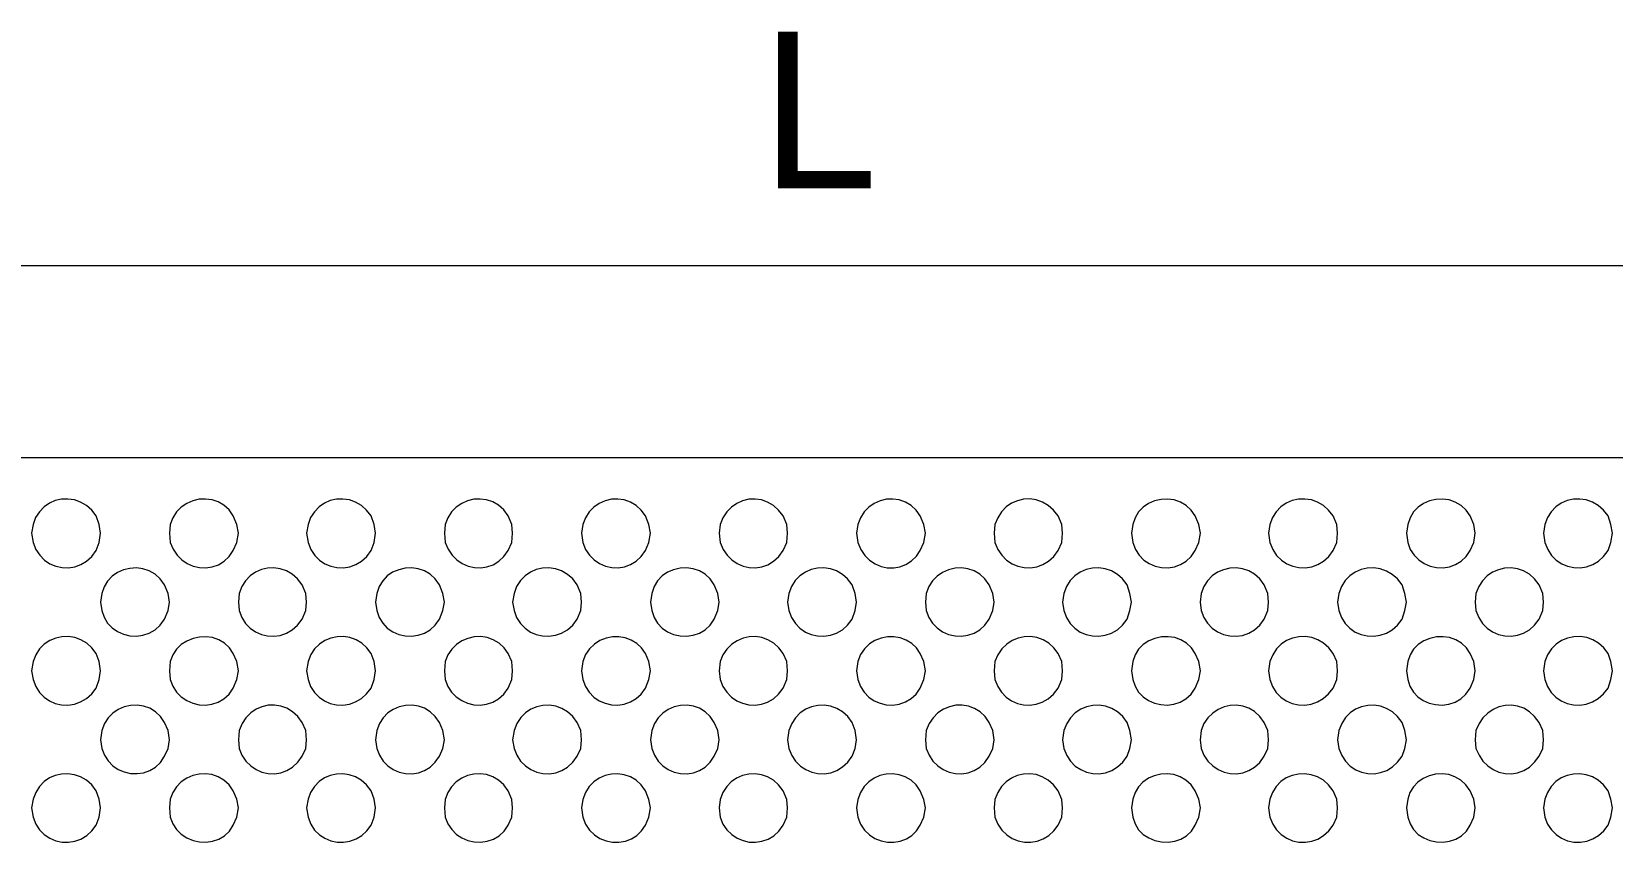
# Model space of a CAD drawing. Extents: x 0 to 242, y -13 to 199.
# Drawn here: x 85.8 to 143.8, y 169.7 to 199.5 of the extents above; entities that cross this region are included whole.
import ezdxf

# ---------------------------------------------------------------- set-up
doc = ezdxf.new("R2010")
doc.units = 0
doc.layers.add('GEOMETRY', color=7, linetype='Continuous')
doc.layers.add('TEXT', color=7, linetype='Continuous')

msp = doc.modelspace()

# ---------------------------------------------------------------- linework, layer by layer
at = {"layer": 'GEOMETRY', "lineweight": 13}
msp.add_lwpolyline([(36.34, 190.868), (188.762, 190.868)], dxfattribs=at)
at = {"layer": 'GEOMETRY', "lineweight": 20}
msp.add_lwpolyline([(188.761, 31.382), (188.761, 183.803), (36.339, 183.803)], dxfattribs=at)
at = {"layer": 'GEOMETRY', "lineweight": 13}
for points in [[(88.325, 181.035), (88.272, 181.351), (88.166, 181.668), (88.001, 181.883), (87.808, 182.053), (87.593, 182.176), (87.365, 182.256), (87.129, 182.291), (86.893, 182.282), (86.663, 182.231), (86.446, 182.137), (86.249, 182.002), (86.079, 181.825), (85.942, 181.608), (85.846, 181.351), (85.794, 181.035), (85.846, 180.691), (85.949, 180.437), (86.09, 180.222), (86.264, 180.046), (86.463, 179.912), (86.68, 179.82), (86.91, 179.77), (87.145, 179.763), (87.378, 179.8), (87.604, 179.882), (87.815, 180.009), (88.004, 180.183), (88.166, 180.403), (88.272, 180.691), (88.325, 181.035)], [(93.385, 181.035), (93.332, 181.351), (93.201, 181.668), (93.045, 181.888), (92.858, 182.059), (92.647, 182.182), (92.419, 182.259), (92.183, 182.291), (91.944, 182.279), (91.711, 182.224), (91.49, 182.127), (91.29, 181.991), (91.117, 181.815), (90.978, 181.602), (90.881, 181.351), (90.855, 181.035), (90.881, 180.691), (90.988, 180.442), (91.133, 180.229), (91.31, 180.054), (91.511, 179.918), (91.73, 179.823), (91.961, 179.77), (92.196, 179.76), (92.428, 179.794), (92.652, 179.875), (92.86, 180.002), (93.045, 180.178), (93.201, 180.403), (93.332, 180.691), (93.385, 181.035)], [(98.421, 181.035), (98.369, 181.351), (98.263, 181.668), (98.097, 181.884), (97.904, 182.053), (97.69, 182.177), (97.462, 182.256), (97.227, 182.291), (96.99, 182.282), (96.761, 182.231), (96.544, 182.137), (96.347, 182.002), (96.176, 181.825), (96.039, 181.608), (95.943, 181.351), (95.891, 181.035), (95.943, 180.691), (96.047, 180.437), (96.189, 180.221), (96.362, 180.046), (96.561, 179.912), (96.778, 179.819), (97.007, 179.769), (97.241, 179.762), (97.474, 179.8), (97.699, 179.882), (97.91, 180.009), (98.1, 180.183), (98.263, 180.403), (98.369, 180.691), (98.421, 181.035)], [(103.457, 181.035), (103.43, 181.351), (103.298, 181.668), (103.134, 181.888), (102.943, 182.059), (102.73, 182.182), (102.503, 182.259), (102.269, 182.291), (102.034, 182.279), (101.804, 182.225), (101.587, 182.129), (101.389, 181.992), (101.217, 181.816), (101.078, 181.602), (100.979, 181.351), (100.952, 181.035), (100.979, 180.691), (101.087, 180.442), (101.231, 180.229), (101.406, 180.054), (101.606, 179.919), (101.823, 179.824), (102.051, 179.77), (102.284, 179.76), (102.515, 179.795), (102.739, 179.875), (102.948, 180.003), (103.136, 180.178), (103.298, 180.403), (103.43, 180.691), (103.457, 181.035)], [(108.517, 181.036), (108.464, 181.351), (108.332, 181.668), (108.178, 181.885), (107.993, 182.055), (107.783, 182.178), (107.556, 182.256), (107.321, 182.289), (107.083, 182.279), (106.851, 182.225), (106.632, 182.13), (106.434, 181.995), (106.264, 181.819), (106.13, 181.604), (106.038, 181.351), (105.987, 181.036), (106.038, 180.691), (106.139, 180.439), (106.279, 180.225), (106.453, 180.05), (106.652, 179.915), (106.87, 179.821), (107.1, 179.77), (107.335, 179.762), (107.567, 179.798), (107.79, 179.879), (107.997, 180.006), (108.18, 180.181), (108.332, 180.403), (108.464, 180.691), (108.517, 181.036)], [(113.552, 181.036), (113.526, 181.351), (113.394, 181.667), (113.226, 181.885), (113.032, 182.056), (112.819, 182.179), (112.593, 182.257), (112.361, 182.29), (112.128, 182.28), (111.901, 182.226), (111.686, 182.131), (111.49, 181.995), (111.318, 181.819), (111.178, 181.604), (111.074, 181.351), (111.047, 181.036), (111.074, 180.691), (111.185, 180.44), (111.331, 180.226), (111.505, 180.051), (111.703, 179.916), (111.918, 179.822), (112.144, 179.77), (112.375, 179.762), (112.605, 179.797), (112.828, 179.878), (113.038, 180.005), (113.229, 180.18), (113.394, 180.403), (113.526, 180.691), (113.552, 181.036)], [(118.614, 181.036), (118.562, 181.351), (118.428, 181.667), (118.274, 181.885), (118.089, 182.055), (117.879, 182.178), (117.653, 182.256), (117.418, 182.289), (117.181, 182.279), (116.949, 182.226), (116.73, 182.131), (116.532, 181.995), (116.362, 181.819), (116.227, 181.604), (116.135, 181.351), (116.083, 181.036), (116.135, 180.691), (116.241, 180.432), (116.386, 180.214), (116.563, 180.039), (116.765, 179.905), (116.985, 179.815), (117.215, 179.767), (117.45, 179.763), (117.681, 179.803), (117.901, 179.886), (118.104, 180.014), (118.282, 180.186), (118.428, 180.403), (118.562, 180.691), (118.614, 181.036)], [(123.649, 181.036), (123.622, 181.351), (123.491, 181.667), (123.32, 181.886), (123.124, 182.056), (122.91, 182.18), (122.684, 182.259), (122.451, 182.292), (122.219, 182.282), (121.993, 182.229), (121.779, 182.134), (121.584, 181.998), (121.413, 181.821), (121.273, 181.605), (121.17, 181.351), (121.145, 181.036), (121.17, 180.691), (121.279, 180.438), (121.423, 180.223), (121.598, 180.048), (121.796, 179.913), (122.011, 179.82), (122.238, 179.769), (122.47, 179.761), (122.701, 179.797), (122.925, 179.879), (123.135, 180.006), (123.326, 180.181), (123.491, 180.403), (123.622, 180.691), (123.649, 181.036)], [(128.711, 181.035), (128.659, 181.351), (128.526, 181.668), (128.375, 181.886), (128.189, 182.056), (127.978, 182.179), (127.748, 182.256), (127.508, 182.289), (127.267, 182.278), (127.031, 182.224), (126.81, 182.129), (126.612, 181.993), (126.444, 181.817), (126.315, 181.603), (126.233, 181.351), (126.18, 181.035), (126.233, 180.691), (126.325, 180.439), (126.461, 180.224), (126.634, 180.049), (126.834, 179.915), (127.055, 179.822), (127.288, 179.771), (127.527, 179.763), (127.763, 179.799), (127.988, 179.88), (128.196, 180.008), (128.378, 180.182), (128.526, 180.403), (128.659, 180.691), (128.711, 181.035)], [(133.746, 181.035), (133.719, 181.351), (133.588, 181.668), (133.423, 181.883), (133.23, 182.052), (133.016, 182.176), (132.787, 182.255), (132.551, 182.29), (132.315, 182.282), (132.085, 182.231), (131.867, 182.137), (131.67, 182.002), (131.5, 181.825), (131.363, 181.608), (131.267, 181.351), (131.214, 181.035), (131.267, 180.691), (131.371, 180.436), (131.513, 180.221), (131.686, 180.045), (131.885, 179.911), (132.102, 179.819), (132.331, 179.769), (132.566, 179.762), (132.799, 179.8), (133.024, 179.882), (133.235, 180.009), (133.425, 180.183), (133.588, 180.403), (133.719, 180.691), (133.746, 181.035)], [(138.806, 181.035), (138.753, 181.351), (138.622, 181.668), (138.471, 181.886), (138.285, 182.056), (138.074, 182.179), (137.844, 182.256), (137.604, 182.289), (137.363, 182.278), (137.128, 182.224), (136.907, 182.128), (136.708, 181.993), (136.54, 181.817), (136.411, 181.603), (136.328, 181.351), (136.276, 181.035), (136.328, 180.691), (136.422, 180.439), (136.558, 180.225), (136.731, 180.05), (136.931, 179.915), (137.152, 179.822), (137.385, 179.771), (137.623, 179.763), (137.859, 179.799), (138.084, 179.88), (138.292, 180.007), (138.474, 180.181), (138.622, 180.403), (138.753, 180.691), (138.806, 181.035)], [(143.841, 181.035), (143.788, 181.351), (143.683, 181.668), (143.518, 181.884), (143.325, 182.053), (143.111, 182.177), (142.882, 182.256), (142.647, 182.291), (142.411, 182.282), (142.181, 182.231), (141.965, 182.137), (141.768, 182.002), (141.597, 181.825), (141.46, 181.608), (141.363, 181.351), (141.312, 181.035), (141.363, 180.691), (141.467, 180.437), (141.61, 180.221), (141.783, 180.046), (141.982, 179.912), (142.199, 179.819), (142.428, 179.769), (142.662, 179.762), (142.895, 179.8), (143.12, 179.882), (143.331, 180.009), (143.521, 180.183), (143.683, 180.403), (143.788, 180.691), (143.841, 181.035)], [(90.855, 178.504), (90.802, 178.821), (90.67, 179.138), (90.516, 179.359), (90.327, 179.529), (90.114, 179.651), (89.883, 179.726), (89.642, 179.756), (89.4, 179.742), (89.165, 179.686), (88.945, 179.589), (88.748, 179.452), (88.582, 179.278), (88.456, 179.067), (88.376, 178.821), (88.325, 178.504), (88.376, 178.189), (88.456, 177.943), (88.583, 177.732), (88.748, 177.558), (88.945, 177.421), (89.165, 177.324), (89.4, 177.267), (89.642, 177.253), (89.882, 177.283), (90.113, 177.358), (90.327, 177.481), (90.515, 177.651), (90.67, 177.872), (90.802, 178.189), (90.855, 178.504)], [(95.89, 178.505), (95.864, 178.821), (95.733, 179.138), (95.56, 179.356), (95.364, 179.527), (95.149, 179.651), (94.922, 179.729), (94.69, 179.762), (94.458, 179.752), (94.232, 179.698), (94.018, 179.603), (93.824, 179.467), (93.653, 179.29), (93.514, 179.075), (93.411, 178.821), (93.385, 178.505), (93.411, 178.189), (93.514, 177.935), (93.653, 177.719), (93.824, 177.543), (94.019, 177.406), (94.232, 177.311), (94.458, 177.258), (94.69, 177.247), (94.923, 177.281), (95.149, 177.359), (95.364, 177.483), (95.561, 177.654), (95.733, 177.872), (95.864, 178.189), (95.89, 178.505)], [(100.952, 178.505), (100.899, 178.821), (100.767, 179.138), (100.616, 179.355), (100.43, 179.525), (100.219, 179.648), (99.989, 179.725), (99.75, 179.757), (99.508, 179.746), (99.273, 179.693), (99.052, 179.598), (98.854, 179.462), (98.686, 179.287), (98.557, 179.073), (98.474, 178.821), (98.421, 178.505), (98.474, 178.189), (98.557, 177.938), (98.686, 177.723), (98.854, 177.548), (99.053, 177.412), (99.273, 177.317), (99.508, 177.263), (99.749, 177.252), (99.989, 177.285), (100.218, 177.362), (100.43, 177.485), (100.615, 177.655), (100.767, 177.872), (100.899, 178.189), (100.952, 178.505)], [(105.987, 178.505), (105.96, 178.821), (105.829, 179.138), (105.664, 179.353), (105.47, 179.522), (105.256, 179.646), (105.028, 179.725), (104.792, 179.76), (104.556, 179.751), (104.326, 179.7), (104.109, 179.606), (103.912, 179.471), (103.742, 179.294), (103.605, 179.078), (103.508, 178.821), (103.457, 178.505), (103.508, 178.189), (103.605, 177.933), (103.742, 177.716), (103.912, 177.539), (104.109, 177.404), (104.326, 177.31), (104.556, 177.259), (104.792, 177.25), (105.028, 177.285), (105.256, 177.364), (105.47, 177.488), (105.663, 177.657), (105.829, 177.872), (105.96, 178.189), (105.987, 178.505)], [(111.047, 178.505), (110.995, 178.821), (110.863, 179.138), (110.712, 179.355), (110.527, 179.525), (110.315, 179.648), (110.086, 179.725), (109.846, 179.758), (109.605, 179.747), (109.37, 179.693), (109.149, 179.598), (108.95, 179.462), (108.782, 179.287), (108.652, 179.073), (108.569, 178.821), (108.517, 178.505), (108.569, 178.189), (108.653, 177.937), (108.782, 177.723), (108.95, 177.548), (109.149, 177.412), (109.369, 177.316), (109.604, 177.263), (109.846, 177.251), (110.085, 177.284), (110.315, 177.361), (110.526, 177.484), (110.712, 177.654), (110.863, 177.872), (110.995, 178.189), (111.047, 178.505)], [(116.083, 178.505), (116.031, 178.821), (115.925, 179.138), (115.759, 179.353), (115.566, 179.522), (115.352, 179.646), (115.124, 179.725), (114.888, 179.76), (114.652, 179.751), (114.422, 179.7), (114.206, 179.606), (114.009, 179.471), (113.838, 179.294), (113.701, 179.078), (113.605, 178.821), (113.553, 178.505), (113.605, 178.189), (113.702, 177.933), (113.839, 177.716), (114.009, 177.539), (114.206, 177.404), (114.422, 177.31), (114.652, 177.259), (114.888, 177.25), (115.124, 177.285), (115.352, 177.364), (115.566, 177.488), (115.759, 177.657), (115.925, 177.872), (116.031, 178.189), (116.083, 178.505)], [(121.145, 178.505), (121.091, 178.821), (120.959, 179.138), (120.803, 179.358), (120.616, 179.528), (120.405, 179.651), (120.177, 179.728), (119.94, 179.76), (119.702, 179.747), (119.469, 179.692), (119.248, 179.596), (119.048, 179.459), (118.874, 179.284), (118.736, 179.071), (118.639, 178.821), (118.614, 178.505), (118.639, 178.189), (118.736, 177.939), (118.875, 177.726), (119.048, 177.551), (119.248, 177.414), (119.469, 177.318), (119.702, 177.263), (119.94, 177.25), (120.177, 177.282), (120.404, 177.359), (120.615, 177.482), (120.803, 177.652), (120.959, 177.872), (121.091, 178.189), (121.145, 178.505)], [(126.179, 178.505), (126.125, 178.821), (126.022, 179.138), (125.857, 179.353), (125.663, 179.522), (125.449, 179.646), (125.22, 179.725), (124.985, 179.76), (124.749, 179.751), (124.519, 179.7), (124.302, 179.606), (124.105, 179.471), (123.935, 179.294), (123.798, 179.078), (123.701, 178.821), (123.649, 178.505), (123.701, 178.189), (123.798, 177.932), (123.935, 177.715), (124.105, 177.539), (124.302, 177.403), (124.519, 177.31), (124.749, 177.258), (124.985, 177.25), (125.22, 177.285), (125.449, 177.364), (125.663, 177.488), (125.856, 177.657), (126.022, 177.872), (126.125, 178.189), (126.179, 178.505)], [(131.214, 178.505), (131.189, 178.821), (131.057, 179.138), (130.892, 179.357), (130.7, 179.528), (130.488, 179.651), (130.261, 179.728), (130.027, 179.76), (129.792, 179.748), (129.563, 179.694), (129.346, 179.598), (129.148, 179.462), (128.977, 179.286), (128.837, 179.072), (128.737, 178.821), (128.71, 178.505), (128.737, 178.189), (128.837, 177.938), (128.977, 177.724), (129.149, 177.548), (129.347, 177.411), (129.563, 177.315), (129.792, 177.261), (130.027, 177.249), (130.261, 177.281), (130.488, 177.358), (130.7, 177.482), (130.892, 177.653), (131.057, 177.872), (131.189, 178.189), (131.214, 178.505)], [(136.276, 178.505), (136.222, 178.821), (136.118, 179.138), (135.95, 179.353), (135.756, 179.521), (135.541, 179.645), (135.312, 179.723), (135.077, 179.758), (134.841, 179.75), (134.612, 179.699), (134.396, 179.605), (134.2, 179.47), (134.03, 179.294), (133.894, 179.077), (133.797, 178.821), (133.745, 178.505), (133.797, 178.189), (133.894, 177.933), (134.031, 177.716), (134.2, 177.54), (134.396, 177.404), (134.612, 177.311), (134.841, 177.26), (135.077, 177.251), (135.312, 177.286), (135.541, 177.365), (135.755, 177.489), (135.95, 177.657), (136.118, 177.872), (136.222, 178.189), (136.276, 178.505)], [(141.312, 178.504), (141.285, 178.821), (141.153, 179.138), (140.986, 179.355), (140.792, 179.525), (140.579, 179.648), (140.353, 179.726), (140.12, 179.758), (139.886, 179.748), (139.659, 179.694), (139.444, 179.599), (139.247, 179.463), (139.076, 179.288), (138.935, 179.073), (138.833, 178.821), (138.806, 178.504), (138.833, 178.189), (138.936, 177.937), (139.076, 177.722), (139.248, 177.546), (139.444, 177.41), (139.659, 177.315), (139.887, 177.261), (140.12, 177.25), (140.353, 177.283), (140.579, 177.361), (140.792, 177.484), (140.985, 177.654), (141.153, 177.872), (141.285, 178.189), (141.312, 178.504)], [(88.325, 175.975), (88.272, 176.317), (88.166, 176.608), (88.007, 176.823), (87.818, 176.992), (87.607, 177.117), (87.38, 177.197), (87.145, 177.234), (86.908, 177.228), (86.677, 177.179), (86.458, 177.088), (86.259, 176.956), (86.086, 176.783), (85.946, 176.57), (85.846, 176.317), (85.794, 175.975), (85.846, 175.658), (85.943, 175.402), (86.081, 175.185), (86.251, 175.009), (86.447, 174.873), (86.664, 174.78), (86.893, 174.728), (87.128, 174.72), (87.363, 174.754), (87.591, 174.834), (87.805, 174.957), (87.999, 175.127), (88.166, 175.342), (88.272, 175.658), (88.325, 175.975)], [(93.385, 175.975), (93.332, 176.317), (93.201, 176.608), (93.055, 176.828), (92.874, 176.998), (92.666, 177.122), (92.438, 177.199), (92.199, 177.231), (91.957, 177.22), (91.72, 177.167), (91.495, 177.073), (91.29, 176.94), (91.115, 176.769), (90.976, 176.56), (90.881, 176.317), (90.855, 175.975), (90.881, 175.658), (90.979, 175.408), (91.118, 175.195), (91.291, 175.019), (91.491, 174.883), (91.711, 174.786), (91.943, 174.732), (92.181, 174.719), (92.417, 174.751), (92.644, 174.828), (92.855, 174.951), (93.043, 175.122), (93.201, 175.342), (93.332, 175.658), (93.385, 175.975)], [(98.421, 175.975), (98.369, 176.317), (98.263, 176.608), (98.104, 176.821), (97.916, 176.99), (97.706, 177.115), (97.48, 177.196), (97.246, 177.234), (97.01, 177.229), (96.779, 177.181), (96.56, 177.091), (96.36, 176.959), (96.186, 176.786), (96.044, 176.572), (95.943, 176.317), (95.891, 175.975), (95.943, 175.658), (96.04, 175.401), (96.178, 175.185), (96.348, 175.008), (96.545, 174.873), (96.761, 174.779), (96.99, 174.728), (97.226, 174.719), (97.461, 174.754), (97.689, 174.833), (97.903, 174.957), (98.096, 175.127), (98.263, 175.342), (98.369, 175.658), (98.421, 175.975)], [(103.457, 175.975), (103.43, 176.317), (103.298, 176.608), (103.143, 176.827), (102.957, 176.998), (102.748, 177.121), (102.522, 177.2), (102.287, 177.233), (102.049, 177.223), (101.817, 177.171), (101.597, 177.078), (101.395, 176.945), (101.221, 176.773), (101.079, 176.563), (100.979, 176.317), (100.952, 175.975), (100.979, 175.658), (101.079, 175.407), (101.218, 175.194), (101.389, 175.018), (101.587, 174.882), (101.804, 174.786), (102.033, 174.731), (102.268, 174.719), (102.503, 174.751), (102.729, 174.828), (102.942, 174.952), (103.134, 175.123), (103.298, 175.342), (103.43, 175.658), (103.457, 175.975)], [(108.517, 175.975), (108.464, 176.317), (108.332, 176.608), (108.193, 176.818), (108.018, 176.985), (107.816, 177.11), (107.594, 177.192), (107.361, 177.231), (107.122, 177.228), (106.888, 177.182), (106.664, 177.094), (106.46, 176.963), (106.282, 176.79), (106.139, 176.575), (106.038, 176.317), (105.987, 175.975), (106.038, 175.658), (106.131, 175.405), (106.266, 175.19), (106.436, 175.015), (106.634, 174.879), (106.852, 174.784), (107.084, 174.731), (107.321, 174.721), (107.556, 174.754), (107.782, 174.832), (107.992, 174.955), (108.178, 175.125), (108.332, 175.342), (108.464, 175.658), (108.517, 175.975)], [(113.552, 175.975), (113.526, 176.317), (113.394, 176.608), (113.232, 176.824), (113.043, 176.995), (112.833, 177.119), (112.61, 177.199), (112.378, 177.234), (112.146, 177.227), (111.918, 177.177), (111.701, 177.085), (111.502, 176.952), (111.327, 176.779), (111.182, 176.567), (111.074, 176.317), (111.047, 175.975), (111.074, 175.658), (111.177, 175.405), (111.318, 175.191), (111.489, 175.015), (111.686, 174.879), (111.901, 174.784), (112.128, 174.731), (112.361, 174.72), (112.594, 174.753), (112.82, 174.831), (113.033, 174.954), (113.226, 175.124), (113.394, 175.342), (113.526, 175.658), (113.552, 175.975)], [(118.614, 175.975), (118.562, 176.317), (118.428, 176.608), (118.289, 176.817), (118.115, 176.984), (117.913, 177.109), (117.692, 177.191), (117.458, 177.23), (117.22, 177.227), (116.986, 177.182), (116.762, 177.094), (116.558, 176.964), (116.38, 176.791), (116.236, 176.575), (116.135, 176.317), (116.083, 175.975), (116.135, 175.658), (116.227, 175.405), (116.362, 175.19), (116.532, 175.015), (116.73, 174.879), (116.948, 174.784), (117.18, 174.731), (117.417, 174.721), (117.652, 174.754), (117.878, 174.832), (118.088, 174.955), (118.274, 175.125), (118.428, 175.342), (118.562, 175.658), (118.614, 175.975)], [(123.649, 175.975), (123.622, 176.316), (123.491, 176.608), (123.331, 176.821), (123.143, 176.991), (122.935, 177.115), (122.711, 177.197), (122.48, 177.234), (122.247, 177.229), (122.018, 177.181), (121.801, 177.091), (121.601, 176.959), (121.425, 176.786), (121.279, 176.571), (121.17, 176.316), (121.145, 175.975), (121.17, 175.658), (121.273, 175.404), (121.412, 175.189), (121.583, 175.013), (121.778, 174.877), (121.991, 174.781), (122.217, 174.728), (122.449, 174.718), (122.682, 174.751), (122.908, 174.829), (123.123, 174.953), (123.319, 175.124), (123.491, 175.342), (123.622, 175.658), (123.649, 175.975)], [(128.711, 175.975), (128.659, 176.317), (128.526, 176.608), (128.385, 176.825), (128.207, 176.994), (127.998, 177.118), (127.769, 177.196), (127.528, 177.23), (127.283, 177.221), (127.044, 177.169), (126.818, 177.077), (126.616, 176.945), (126.445, 176.773), (126.314, 176.563), (126.233, 176.317), (126.18, 175.975), (126.233, 175.658), (126.313, 175.411), (126.44, 175.199), (126.606, 175.024), (126.802, 174.887), (127.022, 174.79), (127.256, 174.734), (127.497, 174.721), (127.736, 174.751), (127.967, 174.827), (128.181, 174.95), (128.37, 175.121), (128.526, 175.342), (128.659, 175.658), (128.711, 175.975)], [(133.746, 175.975), (133.719, 176.317), (133.588, 176.608), (133.428, 176.822), (133.239, 176.992), (133.028, 177.116), (132.801, 177.197), (132.566, 177.234), (132.33, 177.228), (132.099, 177.18), (131.88, 177.089), (131.68, 176.957), (131.507, 176.784), (131.367, 176.57), (131.267, 176.317), (131.214, 175.975), (131.267, 175.658), (131.364, 175.401), (131.501, 175.184), (131.672, 175.008), (131.868, 174.873), (132.085, 174.779), (132.314, 174.728), (132.55, 174.72), (132.785, 174.755), (133.013, 174.834), (133.227, 174.958), (133.421, 175.127), (133.588, 175.342), (133.719, 175.658), (133.746, 175.975)], [(138.806, 175.975), (138.753, 176.317), (138.622, 176.608), (138.48, 176.825), (138.301, 176.994), (138.092, 177.118), (137.864, 177.196), (137.623, 177.23), (137.379, 177.221), (137.14, 177.17), (136.916, 177.077), (136.714, 176.945), (136.543, 176.773), (136.411, 176.564), (136.328, 176.317), (136.276, 175.975), (136.328, 175.658), (136.409, 175.411), (136.536, 175.199), (136.702, 175.024), (136.899, 174.887), (137.118, 174.79), (137.352, 174.734), (137.593, 174.721), (137.833, 174.751), (138.063, 174.827), (138.277, 174.95), (138.466, 175.121), (138.622, 175.342), (138.753, 175.658), (138.806, 175.975)], [(143.841, 175.975), (143.788, 176.317), (143.683, 176.608), (143.524, 176.822), (143.335, 176.992), (143.125, 177.116), (142.898, 177.197), (142.664, 177.234), (142.428, 177.228), (142.197, 177.18), (141.979, 177.089), (141.779, 176.957), (141.605, 176.784), (141.465, 176.57), (141.363, 176.317), (141.312, 175.975), (141.363, 175.658), (141.461, 175.401), (141.598, 175.185), (141.769, 175.008), (141.965, 174.873), (142.181, 174.779), (142.411, 174.728), (142.646, 174.72), (142.881, 174.755), (143.109, 174.834), (143.323, 174.958), (143.517, 175.127), (143.683, 175.342), (143.788, 175.658), (143.841, 175.975)], [(90.855, 173.444), (90.802, 173.788), (90.67, 174.077), (90.521, 174.299), (90.338, 174.473), (90.13, 174.6), (89.904, 174.68), (89.668, 174.714), (89.429, 174.705), (89.195, 174.653), (88.974, 174.559), (88.775, 174.424), (88.603, 174.25), (88.468, 174.037), (88.376, 173.788), (88.325, 173.444), (88.376, 173.128), (88.467, 172.878), (88.602, 172.665), (88.774, 172.49), (88.974, 172.355), (89.195, 172.261), (89.429, 172.208), (89.668, 172.199), (89.905, 172.233), (90.131, 172.314), (90.339, 172.44), (90.522, 172.614), (90.67, 172.838), (90.802, 173.128), (90.855, 173.444)], [(95.89, 173.445), (95.864, 173.788), (95.733, 174.077), (95.567, 174.298), (95.376, 174.473), (95.165, 174.6), (94.941, 174.681), (94.71, 174.718), (94.478, 174.71), (94.252, 174.659), (94.036, 174.566), (93.839, 174.431), (93.664, 174.256), (93.52, 174.041), (93.411, 173.788), (93.385, 173.445), (93.411, 173.129), (93.519, 172.875), (93.664, 172.659), (93.838, 172.484), (94.036, 172.349), (94.251, 172.255), (94.478, 172.204), (94.71, 172.196), (94.941, 172.232), (95.165, 172.314), (95.376, 172.441), (95.567, 172.616), (95.733, 172.839), (95.864, 173.129), (95.89, 173.445)], [(100.952, 173.444), (100.899, 173.788), (100.767, 174.077), (100.616, 174.299), (100.433, 174.473), (100.225, 174.6), (99.999, 174.681), (99.764, 174.716), (99.526, 174.708), (99.294, 174.656), (99.074, 174.562), (98.874, 174.428), (98.703, 174.253), (98.567, 174.039), (98.474, 173.788), (98.421, 173.444), (98.474, 173.129), (98.567, 172.876), (98.702, 172.662), (98.874, 172.486), (99.074, 172.351), (99.294, 172.258), (99.527, 172.206), (99.765, 172.197), (100.001, 172.233), (100.226, 172.314), (100.434, 172.441), (100.617, 172.616), (100.767, 172.839), (100.899, 173.129), (100.952, 173.444)], [(105.987, 173.444), (105.96, 173.788), (105.829, 174.077), (105.666, 174.297), (105.476, 174.47), (105.265, 174.597), (105.039, 174.679), (104.806, 174.716), (104.572, 174.709), (104.343, 174.659), (104.126, 174.567), (103.927, 174.433), (103.753, 174.258), (103.612, 174.042), (103.508, 173.788), (103.457, 173.444), (103.508, 173.129), (103.611, 172.873), (103.752, 172.657), (103.926, 172.481), (104.125, 172.347), (104.342, 172.254), (104.571, 172.204), (104.806, 172.197), (105.04, 172.234), (105.265, 172.316), (105.477, 172.443), (105.667, 172.617), (105.829, 172.839), (105.96, 173.129), (105.987, 173.444)], [(111.047, 173.444), (110.995, 173.786), (110.863, 174.077), (110.713, 174.299), (110.53, 174.473), (110.322, 174.6), (110.097, 174.68), (109.861, 174.716), (109.623, 174.708), (109.39, 174.656), (109.17, 174.562), (108.97, 174.427), (108.798, 174.252), (108.662, 174.038), (108.569, 173.786), (108.517, 173.444), (108.569, 173.127), (108.663, 172.874), (108.8, 172.659), (108.973, 172.484), (109.173, 172.349), (109.393, 172.256), (109.626, 172.205), (109.864, 172.197), (110.1, 172.234), (110.325, 172.315), (110.532, 172.442), (110.714, 172.617), (110.863, 172.839), (110.995, 173.127), (111.047, 173.444)], [(116.083, 173.444), (116.031, 173.786), (115.925, 174.077), (115.762, 174.297), (115.572, 174.471), (115.361, 174.598), (115.135, 174.679), (114.902, 174.716), (114.667, 174.709), (114.438, 174.659), (114.22, 174.566), (114.022, 174.432), (113.849, 174.256), (113.707, 174.041), (113.605, 173.786), (113.553, 173.444), (113.605, 173.126), (113.708, 172.871), (113.85, 172.655), (114.023, 172.48), (114.222, 172.346), (114.439, 172.254), (114.669, 172.204), (114.903, 172.197), (115.137, 172.234), (115.362, 172.316), (115.573, 172.444), (115.763, 172.618), (115.925, 172.839), (116.031, 173.126), (116.083, 173.444)], [(121.145, 173.444), (121.091, 173.786), (120.959, 174.077), (120.807, 174.298), (120.624, 174.472), (120.419, 174.599), (120.197, 174.681), (119.965, 174.717), (119.731, 174.71), (119.5, 174.659), (119.28, 174.566), (119.077, 174.431), (118.898, 174.256), (118.75, 174.04), (118.639, 173.786), (118.614, 173.444), (118.639, 173.126), (118.747, 172.876), (118.892, 172.663), (119.069, 172.488), (119.27, 172.353), (119.489, 172.257), (119.72, 172.204), (119.954, 172.194), (120.187, 172.229), (120.41, 172.309), (120.618, 172.437), (120.803, 172.613), (120.959, 172.839), (121.091, 173.126), (121.145, 173.444)], [(126.179, 173.444), (126.125, 173.786), (126.022, 174.077), (125.86, 174.297), (125.669, 174.47), (125.458, 174.597), (125.232, 174.679), (124.998, 174.716), (124.764, 174.709), (124.534, 174.659), (124.317, 174.566), (124.119, 174.432), (123.945, 174.256), (123.804, 174.041), (123.701, 173.786), (123.649, 173.444), (123.701, 173.126), (123.805, 172.871), (123.946, 172.655), (124.12, 172.48), (124.319, 172.346), (124.536, 172.254), (124.766, 172.204), (125, 172.197), (125.234, 172.234), (125.459, 172.316), (125.67, 172.444), (125.86, 172.618), (126.022, 172.839), (126.125, 173.126), (126.179, 173.444)], [(131.214, 173.444), (131.189, 173.786), (131.057, 174.077), (130.893, 174.301), (130.703, 174.477), (130.494, 174.604), (130.27, 174.684), (130.039, 174.718), (129.807, 174.708), (129.58, 174.655), (129.364, 174.56), (129.165, 174.424), (128.99, 174.249), (128.845, 174.036), (128.737, 173.786), (128.71, 173.444), (128.737, 173.126), (128.845, 172.876), (128.991, 172.663), (129.166, 172.488), (129.365, 172.353), (129.581, 172.258), (129.809, 172.205), (130.041, 172.195), (130.272, 172.23), (130.496, 172.311), (130.705, 172.438), (130.894, 172.613), (131.057, 172.839), (131.189, 173.126), (131.214, 173.444)], [(136.276, 173.444), (136.222, 173.786), (136.118, 174.077), (135.954, 174.296), (135.763, 174.469), (135.552, 174.596), (135.326, 174.678), (135.093, 174.715), (134.859, 174.709), (134.631, 174.659), (134.414, 174.567), (134.216, 174.433), (134.043, 174.258), (133.901, 174.042), (133.797, 173.786), (133.745, 173.444), (133.797, 173.126), (133.901, 172.87), (134.044, 172.654), (134.217, 172.479), (134.415, 172.345), (134.632, 172.253), (134.86, 172.204), (135.094, 172.198), (135.327, 172.236), (135.553, 172.318), (135.764, 172.445), (135.954, 172.619), (136.118, 172.839), (136.222, 173.126), (136.276, 173.444)], [(141.312, 173.444), (141.285, 173.786), (141.153, 174.077), (140.986, 174.3), (140.794, 174.474), (140.584, 174.601), (140.361, 174.682), (140.132, 174.717), (139.901, 174.708), (139.676, 174.656), (139.462, 174.562), (139.264, 174.427), (139.09, 174.252), (138.944, 174.038), (138.833, 173.786), (138.806, 173.444), (138.833, 173.126), (138.944, 172.874), (139.09, 172.66), (139.265, 172.485), (139.463, 172.351), (139.677, 172.257), (139.903, 172.205), (140.133, 172.196), (140.363, 172.232), (140.586, 172.313), (140.796, 172.44), (140.987, 172.615), (141.153, 172.839), (141.285, 173.126), (141.312, 173.444)], [(88.325, 170.939), (88.272, 171.256), (88.166, 171.573), (87.999, 171.788), (87.805, 171.957), (87.591, 172.08), (87.363, 172.159), (87.128, 172.194), (86.892, 172.186), (86.663, 172.134), (86.447, 172.04), (86.25, 171.905), (86.08, 171.729), (85.943, 171.512), (85.846, 171.256), (85.794, 170.939), (85.846, 170.597), (85.946, 170.343), (86.087, 170.13), (86.26, 169.957), (86.46, 169.825), (86.679, 169.734), (86.91, 169.686), (87.146, 169.679), (87.381, 169.717), (87.607, 169.797), (87.818, 169.922), (88.006, 170.092), (88.166, 170.307), (88.272, 170.597), (88.325, 170.939)], [(93.385, 170.939), (93.332, 171.256), (93.201, 171.573), (93.043, 171.792), (92.855, 171.963), (92.643, 172.086), (92.416, 172.163), (92.18, 172.194), (91.942, 172.182), (91.71, 172.127), (91.491, 172.031), (91.291, 171.894), (91.118, 171.719), (90.979, 171.506), (90.881, 171.256), (90.855, 170.939), (90.881, 170.597), (90.976, 170.353), (91.115, 170.145), (91.29, 169.974), (91.495, 169.84), (91.72, 169.747), (91.958, 169.693), (92.2, 169.682), (92.439, 169.715), (92.667, 169.792), (92.875, 169.916), (93.056, 170.087), (93.201, 170.307), (93.332, 170.597), (93.385, 170.939)], [(98.421, 170.939), (98.369, 171.256), (98.263, 171.573), (98.095, 171.788), (97.901, 171.957), (97.686, 172.08), (97.458, 172.159), (97.224, 172.194), (96.989, 172.186), (96.76, 172.134), (96.544, 172.04), (96.348, 171.905), (96.178, 171.729), (96.04, 171.512), (95.943, 171.256), (95.891, 170.939), (95.943, 170.597), (96.044, 170.342), (96.185, 170.128), (96.36, 169.955), (96.56, 169.823), (96.779, 169.733), (97.01, 169.685), (97.246, 169.68), (97.481, 169.717), (97.707, 169.798), (97.917, 169.923), (98.105, 170.093), (98.263, 170.307), (98.369, 170.597), (98.421, 170.939)], [(103.457, 170.939), (103.43, 171.255), (103.298, 171.573), (103.133, 171.792), (102.941, 171.962), (102.728, 172.086), (102.501, 172.163), (102.267, 172.195), (102.032, 172.183), (101.803, 172.128), (101.586, 172.032), (101.389, 171.895), (101.217, 171.72), (101.079, 171.506), (100.979, 171.255), (100.952, 170.939), (100.979, 170.597), (101.079, 170.351), (101.22, 170.141), (101.395, 169.969), (101.596, 169.836), (101.817, 169.743), (102.05, 169.691), (102.287, 169.681), (102.523, 169.715), (102.749, 169.793), (102.958, 169.917), (103.143, 170.088), (103.298, 170.307), (103.43, 170.597), (103.457, 170.939)], [(108.517, 170.939), (108.464, 171.255), (108.332, 171.573), (108.177, 171.79), (107.991, 171.959), (107.781, 172.082), (107.555, 172.16), (107.32, 172.193), (107.083, 172.183), (106.852, 172.13), (106.633, 172.035), (106.436, 171.899), (106.266, 171.723), (106.131, 171.508), (106.038, 171.255), (105.987, 170.939), (106.038, 170.597), (106.139, 170.338), (106.282, 170.123), (106.46, 169.95), (106.665, 169.819), (106.889, 169.731), (107.124, 169.686), (107.363, 169.683), (107.597, 169.723), (107.818, 169.805), (108.02, 169.93), (108.194, 170.097), (108.332, 170.307), (108.464, 170.597), (108.517, 170.939)], [(113.552, 170.939), (113.526, 171.255), (113.394, 171.573), (113.226, 171.79), (113.032, 171.96), (112.819, 172.083), (112.592, 172.16), (112.36, 172.193), (112.126, 172.182), (111.899, 172.129), (111.684, 172.034), (111.488, 171.898), (111.317, 171.722), (111.177, 171.507), (111.074, 171.255), (111.047, 170.939), (111.074, 170.597), (111.182, 170.346), (111.327, 170.134), (111.503, 169.961), (111.702, 169.828), (111.919, 169.737), (112.148, 169.687), (112.381, 169.679), (112.612, 169.715), (112.836, 169.795), (113.045, 169.92), (113.233, 170.09), (113.394, 170.307), (113.526, 170.597), (113.552, 170.939)], [(118.614, 170.939), (118.562, 171.255), (118.428, 171.573), (118.273, 171.79), (118.087, 171.959), (117.877, 172.082), (117.651, 172.16), (117.416, 172.193), (117.179, 172.182), (116.947, 172.129), (116.729, 172.034), (116.532, 171.898), (116.362, 171.722), (116.227, 171.507), (116.135, 171.255), (116.083, 170.939), (116.135, 170.597), (116.237, 170.338), (116.38, 170.122), (116.559, 169.949), (116.763, 169.819), (116.987, 169.731), (117.222, 169.686), (117.46, 169.683), (117.693, 169.723), (117.915, 169.806), (118.116, 169.93), (118.29, 170.097), (118.428, 170.307), (118.562, 170.597), (118.614, 170.939)], [(123.649, 170.939), (123.622, 171.255), (123.491, 171.573), (123.318, 171.791), (123.121, 171.961), (122.906, 172.085), (122.679, 172.163), (122.447, 172.196), (122.215, 172.185), (121.989, 172.132), (121.776, 172.036), (121.581, 171.9), (121.411, 171.723), (121.272, 171.508), (121.17, 171.255), (121.145, 170.939), (121.17, 170.596), (121.28, 170.34), (121.426, 170.126), (121.602, 169.952), (121.803, 169.821), (122.021, 169.731), (122.249, 169.684), (122.482, 169.679), (122.714, 169.717), (122.937, 169.798), (123.145, 169.924), (123.332, 170.093), (123.491, 170.307), (123.622, 170.596), (123.649, 170.939)], [(128.711, 170.939), (128.659, 171.256), (128.526, 171.573), (128.37, 171.793), (128.181, 171.964), (127.968, 172.087), (127.737, 172.163), (127.497, 172.193), (127.255, 172.18), (127.021, 172.124), (126.802, 172.027), (126.605, 171.89), (126.439, 171.715), (126.312, 171.503), (126.233, 171.256), (126.18, 170.939), (126.233, 170.597), (126.315, 170.35), (126.446, 170.14), (126.617, 169.969), (126.819, 169.836), (127.044, 169.744), (127.283, 169.693), (127.528, 169.684), (127.769, 169.718), (127.998, 169.796), (128.206, 169.92), (128.385, 170.089), (128.526, 170.307), (128.659, 170.597), (128.711, 170.939)], [(133.746, 170.939), (133.719, 171.256), (133.588, 171.573), (133.422, 171.787), (133.228, 171.956), (133.014, 172.08), (132.785, 172.159), (132.55, 172.194), (132.314, 172.186), (132.084, 172.134), (131.868, 172.041), (131.671, 171.906), (131.501, 171.729), (131.364, 171.512), (131.267, 171.256), (131.214, 170.939), (131.267, 170.597), (131.368, 170.343), (131.508, 170.13), (131.682, 169.957), (131.881, 169.824), (132.1, 169.734), (132.331, 169.685), (132.567, 169.679), (132.802, 169.716), (133.028, 169.797), (133.239, 169.922), (133.428, 170.092), (133.588, 170.307), (133.719, 170.597), (133.746, 170.939)], [(138.806, 170.939), (138.753, 171.256), (138.622, 171.573), (138.466, 171.793), (138.276, 171.964), (138.062, 172.087), (137.831, 172.163), (137.591, 172.193), (137.35, 172.179), (137.117, 172.123), (136.897, 172.026), (136.701, 171.889), (136.536, 171.714), (136.409, 171.503), (136.328, 171.256), (136.276, 170.939), (136.328, 170.597), (136.41, 170.35), (136.541, 170.141), (136.713, 169.969), (136.915, 169.837), (137.141, 169.744), (137.38, 169.693), (137.625, 169.684), (137.866, 169.718), (138.095, 169.796), (138.303, 169.92), (138.482, 170.09), (138.622, 170.307), (138.753, 170.597), (138.806, 170.939)], [(143.841, 170.939), (143.788, 171.256), (143.683, 171.573), (143.516, 171.788), (143.321, 171.957), (143.107, 172.08), (142.879, 172.159), (142.644, 172.194), (142.409, 172.186), (142.18, 172.134), (141.965, 172.04), (141.769, 171.905), (141.599, 171.729), (141.461, 171.512), (141.363, 171.256), (141.312, 170.939), (141.363, 170.597), (141.464, 170.343), (141.605, 170.13), (141.779, 169.957), (141.978, 169.825), (142.197, 169.734), (142.428, 169.686), (142.665, 169.68), (142.899, 169.717), (143.126, 169.798), (143.336, 169.922), (143.525, 170.092), (143.683, 170.307), (143.788, 170.597), (143.841, 170.939)]]:
    msp.add_lwpolyline(points, close=True, dxfattribs=at)

# ---------------------------------------------------------------- texts
at = {"layer": 'TEXT'}
msp.add_text('L', height=5.76, dxfattribs=at).set_placement((112.572, 193.706))

doc.saveas('drawing.dxf')
